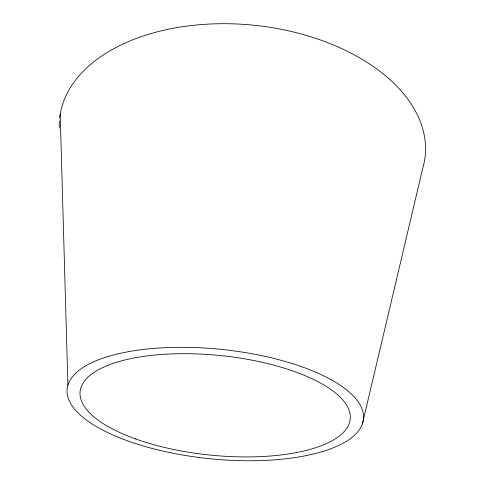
<?xml version="1.0" encoding="UTF-8"?>
<svg xmlns="http://www.w3.org/2000/svg" width="485" height="485" viewBox="0 0 485 485"><rect width="100%" height="100%" fill="white"/><g stroke="black" fill="none" stroke-linecap="round" stroke-linejoin="round"><path stroke-width="0.73" d="M362.501 423.532A148.925 54.969 5.8 0 0 157.055 348.157A148.925 54.969 5.8 0 0 126.349 440.41A148.925 54.969 5.8 0 0 362.501 423.532L422.714 168.386A183.73 112.544 5.8 0 0 264.604 26.523A183.73 112.544 5.8 0 0 59.673 118.11M60.195 114.327L67.9 385.175M59.309 128.028A183.73 112.544 5.8 0 1 59.406 121.153M135.4 438.87A135.758 50.028 5.8 0 0 349.546 422.477A135.758 50.028 5.8 0 0 160.571 354.541A135.758 50.028 5.8 0 0 135.4 438.87"/></g></svg>
